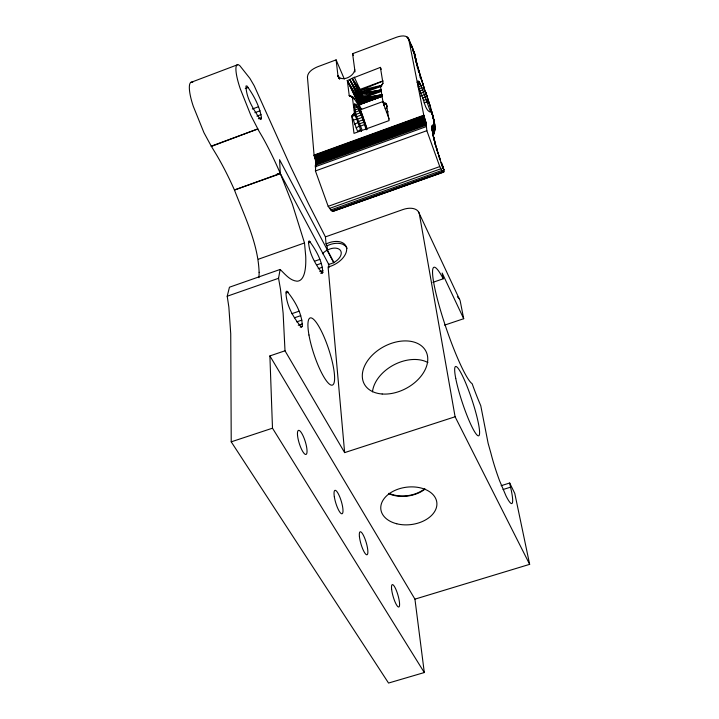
<?xml version="1.0" encoding="UTF-8"?>
<svg xmlns="http://www.w3.org/2000/svg" width="719" height="719" viewBox="0 0 719 719"><rect width="100%" height="100%" fill="white"/><g stroke="black" fill="none" stroke-linecap="round" stroke-linejoin="round"><path stroke-width="1.08" d="M432.416 115.328L433.467 119.381L432.353 113.854C434.096 120.864 436.703 128.755 433.117 135.585L433.485 133.159M381.268 69.294L380.405 67.388L352.22 78.344L362.511 100.211L361.289 94.827L361.289 91.583L352.22 78.344L347.34 80.609L349.245 95.663L353.685 97.775L356.992 102.97L362.286 114.788L366.879 128.261M434.114 140.259L431.984 128.521L431.957 126.229L432.82 125.196C435.948 125.996 433.269 119.507 433.323 117.871M432.416 125.214C434.806 127.784 430.825 133.069 433.584 134.04L434.276 131.514M432.865 117.017L431.067 109.207L432.191 114.474L431.679 112.685M434.725 141.319L433.494 136.7L435.175 144.42M425.028 91.277L417.892 67.406L422.754 83.485L422.448 85.076M443.767 172.075L441.897 170.448L439.767 166.583L426.852 130.687L426.025 122.652L423.788 115.22L408.716 39.123C406.846 34.449 400.33 35.914 396.627 37.208L352.589 53.691L354.728 69.554C354.341 76.286 341.786 82.496 337.966 75.792L336.106 59.866L317.555 66.804C313.205 68.647 307.822 71.729 307.426 76.96L314.077 155.079C316.252 160.427 315.767 165.433 315.434 170.942L328.179 206.335L330.776 209.966L332.771 211.404L443.767 172.075C444.567 167.599 437.538 153.713 443.902 169.882L442.85 166.961L443.65 169.307L442.679 168.03M435.408 145.292L434.429 140.025M322.822 272.573C322.346 261.024 315.947 249.906 309.269 240.91L308.523 241.449C308.882 253.034 315.407 264.241 322.13 273.202L322.822 272.573L320.728 273.31M433.961 121.143C434.186 122.697 436.487 128.881 433.449 128.009L432.658 128.989L432.55 134.75L432.811 128.359L432.128 125.555M431.984 128.521L432.946 134.399L431.957 126.229M416.103 62.463C415.528 58.796 415.061 51.741 412.436 49.881M302.313 326.363C302.205 313.421 294.844 300.704 286.89 291.132L285.973 291.896C285.919 304.874 293.442 317.726 301.459 327.244L302.313 326.363L300.2 327.082M431.427 111.787L431.283 109.683M436.271 146.982L437.053 151.026L434.941 142.335L437.179 150.073M416.714 65.087L415.133 55.57L413.515 50.582L412.976 51.364M421.532 80.384L421.199 78.704L424.075 87.583L423.689 88.931M367.121 129.555L358.88 104.974L361.073 103.392L362.475 100.435L361.289 91.583L381.51 85.723M417.433 67.937L416.211 60.944L419.366 73.122L418.898 70.983M424.075 87.583L423.842 87.026L426.762 96.454L425.28 91.367C428.875 100.552 426.7 97.586 429.818 105.172L431.499 110.708M432.478 133.626L432.892 130.283L434.887 129.69L434.231 123.56M434.779 129.78L434.249 121.933M432.523 132.772L432.91 131.883L434.447 132.026L433.943 125.439M418.26 71.01L418.296 68.548L417.002 64.054M354.746 70.228L354.728 69.554M261.464 117.592L261.213 119.318L260.323 119.507C253.735 109.728 246.087 98.224 245.997 86.019L246.941 85.929C253.663 95.232 259.586 106.088 261.464 117.592L258.364 118.743M278.55 278.298L280.122 269.463L229.451 287.214L227.213 296.228L228.849 307.04L230.736 333.814L231.221 441.834L388.539 683.05L424.3 672.544L414.935 599.143L269.895 355.923L285.003 350.791L283.133 313.214L280.464 289.083L278.55 278.298L227.213 296.228M413.218 49.683L411.043 44.92L412.58 48.101L411.322 46.96M420.184 77.724L419.626 74.012M414.405 55.651L414.072 52.217M426.906 96.067L425.468 91.789L427.823 99.321M433.925 133.86L434.995 128.971L434.231 124.432M433.584 134.04L434.357 130.292L433.665 125.573M432.703 133.698L433.503 129.932L432.82 125.196M439.228 156.634L437.862 152.239L439.812 159.726M427.67 99.815L427.859 98.773L428.892 102.251M433.485 134.273L434.276 132.593M434.447 132.026L434.806 127.802L434.132 125.052M380.405 67.388L382.975 83.206L380.495 86.37L383.038 102.35L383.937 105.127L385.114 103.114L386.274 103.491L383.937 105.127L389.159 119.012M382.032 94.98L362.682 99.249L361.289 94.827L362.061 93.569L381.259 89.884L362.008 93.416L361.558 92.176L381.573 85.867M382.193 96.121L361.073 103.392L347.34 80.609L359.5 104.704L360.794 109.674L361.756 108.245M354.395 112.856L351.87 116.262L357.667 131.55L360.516 129.456L354.395 112.856L352.319 96.759L349.245 95.663L353.685 97.775M351.825 116.118L353.523 113.997L355.276 115.624L351.825 116.118L354 133.366L389.051 120.594L386.274 103.491L383.937 105.127M383.002 83.233L380.98 86.631L380.495 86.37M442.76 167.024L443.264 168.758L442.374 167.185L442.85 166.961M356.13 127.901L359.132 126.158M322.472 253.78A11.594 7.019 -28.1 0 1 327.082 250.221L329.823 249.008A11.594 7.019 -28.1 0 1 341.237 252.585A11.594 7.019 -28.1 0 1 331.171 263.693L328.349 264.421M385.15 108.668L386.822 107.922M354.629 124.081L357.774 122.697M382.05 94.692L362.744 98.377L362.718 96.966L361.289 94.827L360.614 90.297L382.975 81.04M354.97 70.795L354.898 71.927L354.449 71.496M334.038 262.696L327.415 250.077L327.028 245.745L326.049 243.903L329.886 242.429A18.46 11.153 -28.1 0 1 346.666 249.574A18.46 11.153 -28.1 0 1 329.113 266.713L328.098 266.911L344.635 452.611L455.1 416.768L529.651 564.343L414.935 599.143M327.028 245.745L330.866 244.271A18.442 11.162 -28.1 0 1 342.783 244.262L345.444 245.952A18.442 11.162 -28.1 0 1 347.106 248.361M190.715 82.469L237.719 64.692M245.26 88.59L248.388 87.412M252.342 109.018L258.534 106.718M254.859 112.694L260.017 110.78M256.917 116.118L261.042 114.591M381.403 90.495L362.547 95.546L361.289 94.827L360.021 89.39L382.903 80.932M259.119 272.294C258.085 243.426 244.658 216.572 234.439 190.005A119.66 31.241 70.3 0 0 216.284 154.459L211.251 146.146L257.851 128.935L250.823 115.301L240.254 88.752A27.637 5.779 69.3 0 1 239.894 65.771L249.879 78.362L254.202 85.759L290.53 166.431L308.46 203.648L325.428 236.884L326.049 243.903M211.278 146.46L257.851 128.935M381.681 86.163L362.008 93.416L362.718 96.966L381.456 90.927M381.465 91.313L362.744 98.206L382.05 94.638M353.937 105.45L356.022 104.686L358.457 108.767L362.187 117.404L366.214 129.815M416.957 82.272L419.006 81.517L421.181 85.741L430.636 112.236C424.803 110.663 424.255 99.474 421.244 94.611C421.082 93.263 414.953 77.805 419.006 81.517M353.631 106.888L356.759 105.738M359.5 104.704L382.355 96.292M417.595 83.368L419.644 82.622M354.449 108.254L357.577 107.113M418.332 84.788L420.381 84.033M354.296 110.295L358.457 108.767M418.027 86.9L421.181 85.741M360.794 109.674L383.353 101.397M355.222 112.2L359.374 110.672M418.889 88.841L422.044 87.682M355.132 114.689L360.318 112.784M419.788 90.98L422.952 89.83M356.076 116.945L361.262 115.04M420.705 93.272L423.859 92.122M382.454 96.229L359.851 104.498L347.34 80.609L358.88 104.974M357.001 119.3L362.187 117.404M420.57 96.049L424.776 94.504M357.882 121.718L363.068 119.821M422.502 98.09L425.657 96.939M358.7 124.117L363.886 122.221M423.338 100.507L426.493 99.357M359.437 126.463L364.632 124.567M424.111 102.862L427.266 101.712M314.077 155.079L423.788 115.22M314.122 155.457L423.868 115.588M314.203 155.879L423.976 116.002M314.302 156.356L424.102 116.478M314.428 156.868L424.255 116.981M314.58 157.398L424.426 117.521M314.76 157.955L424.614 118.087M314.949 158.522L424.812 118.653M315.21 159.267L425.073 119.408M315.434 160.004L425.324 120.145M279.745 173.576L234.439 190.005L280.051 173.818M315.632 160.705L425.54 120.855M315.794 161.371L425.738 121.52M315.92 161.982L425.9 122.122M315.992 162.512L426.025 122.652M316.027 162.97L426.106 123.093M316.018 163.33L426.151 123.434M315.965 163.59L426.151 123.677M315.866 163.743L426.115 123.812M315.443 164.363L425.936 124.351M315.174 165.406L425.918 125.313M315.084 166.835L426.061 126.679M315.434 170.942L426.852 130.687M382.328 96.211L360.453 104.039L347.34 80.609M328.179 206.335L439.767 166.583M329.536 208.411L440.9 168.776M330.776 209.966L441.897 170.448M331.863 210.973L442.715 171.571M333.993 210.55L342.451 207.548M347.735 205.661L362.547 200.403M369.952 197.77L383.694 192.881M392.161 189.879L408.024 184.235M412.257 182.734L430.232 176.344M434.465 174.843L443.983 171.455M332.771 211.404L443.344 172.111M258.418 259.208L304.497 242.959L292.291 203.953L280.275 173.387A120.415 27.142 70.3 0 0 262.669 137.392L257.959 129.357M308.406 242.689L310.509 241.952M325.428 236.884L402.955 209.553A15.854 9.599 -25.5 0 1 419.348 213.974L455.1 416.768M314.643 261.204L319.856 259.379M317.133 264.799L321.303 263.343M318.202 268.69L322.373 267.234M319.775 271.575L322.912 270.479M286.243 292.876L288.355 292.139M291.77 313.709L299.095 311.192M294.448 317.798L300.731 315.641M296.668 321.878L301.908 320.081M298.268 325.285L302.465 323.847M432.865 282.342L443.246 278.783L442.167 273.049L463.701 318.706L444.594 325.132M231.221 441.834L272.492 428.191L269.895 355.923M382.355 95.897L361.585 102.673L349.82 79.575L362.475 100.435L381.96 95.375M501.125 485.702L509.681 483.015L514.768 493.36L529.651 564.343M503.093 489.513L510.544 487.176L509.681 483.015M353.2 120.163L356.471 119.156M382.166 95.726L362.034 101.783L349.82 79.575L361.073 103.392M382.202 95.645L362.133 101.541L349.82 79.575M386.445 112.218L388.215 111.724M360.614 90.297L381.34 85.408M362.223 94.126L381.313 90.055M277.166 173.827L280.275 173.387L279.565 159.672L327.415 250.077M352.975 98.503L354.665 99.051M383.038 102.35L385.114 103.114M349.245 95.663L352.858 97.002L352.319 96.759M350.342 96.022L352.858 97.002M434.141 122.464C434.662 123.443 435.121 127.416 433.108 126.113L432.434 126.472L432.218 128.099L433.62 138.066L432.182 130.139M410.765 45.585L412.266 47.319L411.627 45.692M280.122 269.463C285.057 274.02 289.721 280.482 296.956 281.192A117.709 25.983 69.9 0 0 301.647 278.927A118.024 26.046 69.9 0 0 305.701 255.955L304.497 242.959M338.245 76.717L339.665 78.641L339.395 77.922M356.022 104.686L354.485 103.644C353.838 112.568 358.655 121.385 361.918 129.573M440.334 159.654L438.994 155.825L442.086 166.359M211.251 146.146L203.962 132.709L193.312 106.358A27.475 6.66 69.1 0 1 192.764 82.343M339.071 77.697L339.665 78.641L338.173 76.547L338.946 77.859M272.492 428.191L424.3 672.544M285.003 350.791L344.635 452.611M337.966 75.792L339.638 79.153M338.406 76.96L338.065 75.953L339.224 78.416M428.794 101.631L429.818 105.172M361.289 94.827L352.22 78.344L362.475 100.435M280.41 173.701L328.7 264.331L328.996 267.666M327.082 250.221L333.76 262.821M443.246 278.783L442.67 277.696A61.861 8.062 71.2 0 0 438.141 301.935A61.861 8.062 71.2 0 0 471.098 382.841L472.167 383.757L474.064 388.961A60.486 7.594 71.4 0 0 480.759 405.696L488.129 443.326L490.906 453.177A37.064 4.781 71.9 0 0 499.57 480.723L505.978 495.84A37.064 4.781 71.9 0 0 511.263 490.259L510.544 487.176M429.683 104.408L430.69 107.994M436.999 149.192L436.793 148.779L438.168 153.3L438.033 152.572M336.106 59.866L344.338 79.081M354.251 77.095L360.021 89.39M418.404 211.647L459.243 298.771M352.589 53.691L353.433 55.525M360.516 129.456L361.432 131.487M408.392 38.233L411.951 46.591M413.802 51.409L414.279 53.512M407.808 37.46L410.639 43.985M406.981 36.84L407.79 38.7M432.874 115.948L434.375 123.506L433.593 118.572M422.484 82.802L422.754 83.485M412.418 47.607L412.823 48.631M432.946 134.237L433.575 136.502M432.505 132.044L433.171 134.444M414.62 53.808L414.315 52.99L417.577 66.597M433.683 119.606L434.321 121.906M412.481 48.461L413.425 51.013M420.004 74.749L420.345 75.675M442.787 166.97L443.974 170.277M431.912 127.218L432.703 131.784M386.651 104.615L387.325 106.574M414.872 54.977L415.393 59.174L415.124 58.122M415.537 58.077L416.202 60.962M414.989 55.489L415.681 58.518M428.012 100.858L428.704 102.943M433.287 125.448C434.384 132.341 432.937 140.052 433.503 126.328M432.874 115.705L431.742 111.607L432.227 113.278M434.168 139.405L435.444 144.061M433.773 137.374L434.096 138.794M433.135 116.604L433.449 117.961M463.701 318.706L460.241 301.18A15.099 9.967 -25.3 0 0 457.356 296.857M415.267 56.828L414.53 53.718L414.989 55.812M259.119 272.303A117.296 29.991 69.9 0 1 258.948 277.705M424.462 489.54A27.619 18.766 -7.2 0 1 388.575 493.629M424.857 488.659A27.025 18.361 -7.2 0 1 388.925 493.297M372.469 391.855A34.53 23.817 -28.2 0 1 393.796 364.919A34.53 23.817 -28.2 0 1 427.895 362.538M308.963 335.018A35.357 7.792 71.7 0 0 331.926 385.186A35.357 7.792 71.7 0 0 322.957 334.407A35.357 7.792 71.7 0 0 308.963 335.018M396.726 523.765A28.194 18.82 -7.1 0 0 436.828 502.491A28.194 18.82 -7.1 0 0 392.969 491.374A28.194 18.82 -7.1 0 0 396.726 523.765M455.747 378.446A36.507 5.006 71.6 0 0 477.209 435.202A36.507 5.006 71.6 0 0 468.411 389.806A36.507 5.006 71.6 0 0 455.747 378.446M382.157 394.003A34.916 23.673 -28.2 0 0 427.535 356.175A34.916 23.673 -28.2 0 0 375.381 352.337A34.916 23.673 -28.2 0 0 382.157 394.003M391.639 589.427A11.693 2.508 73.8 0 0 398.425 607.007A11.693 2.508 73.8 0 0 396.537 590.919A11.693 2.508 73.8 0 0 391.639 589.427M359.41 536.446A11.998 2.714 73.5 0 0 366.483 554.726A11.998 2.714 73.5 0 0 364.884 538.639A11.998 2.714 73.5 0 0 359.41 536.446M334.344 496.865A12.232 2.885 73.2 0 0 342.037 513.77A12.232 2.885 73.2 0 0 339.161 495.526A12.232 2.885 73.2 0 0 334.344 496.865M297.477 434.644A12.6 3.137 72.7 0 0 305.117 454.291A12.6 3.137 72.7 0 0 304.137 438.32A12.6 3.137 72.7 0 0 297.477 434.644"/></g></svg>
